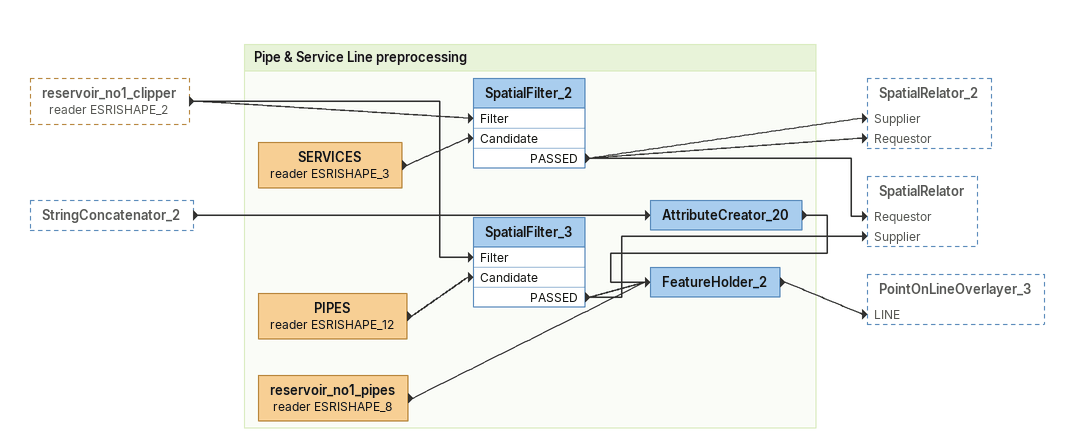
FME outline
reservoir_no1_clipper (reader ESRISHAPE_2) [outside]
    -> SpatialFilter_3 [Filter]
    -> SpatialFilter_2 [Filter]
StringConcatenator_2 [outside]
    -> AttributeCreator_20

Bookmark: Pipe & Service Line preprocessing
SERVICES (reader ESRISHAPE_3)
    -> SpatialFilter_2 [Candidate]
SpatialFilter_2
    PASSED -> SpatialRelator_2 [Supplier]
    PASSED -> SpatialRelator_2 [Requestor]
    PASSED -> SpatialRelator [Requestor]
PIPES (reader ESRISHAPE_12)
    -> SpatialFilter_3 [Candidate]
SpatialFilter_3
    PASSED -> FeatureHolder_2
    PASSED -> SpatialRelator [Supplier]
AttributeCreator_20
    -> FeatureHolder_2
reservoir_no1_pipes (reader ESRISHAPE_8)
    -> FeatureHolder_2
FeatureHolder_2
    -> PointOnLineOverlayer_3 [LINE]
